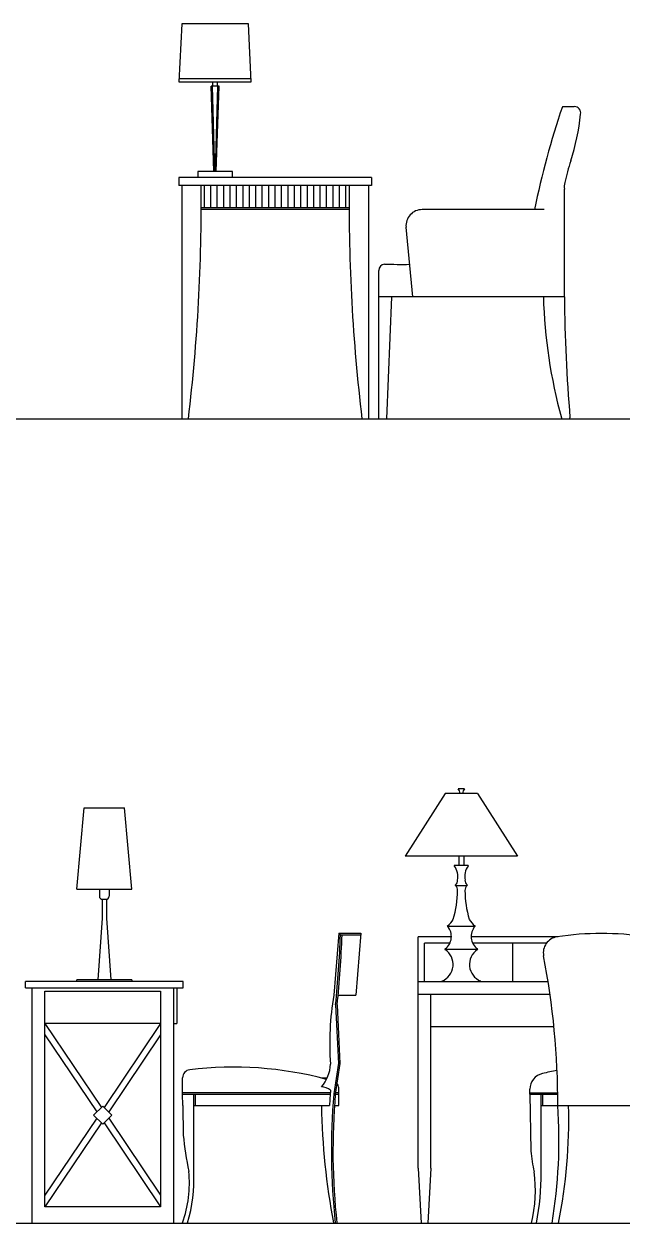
# Model space of a CAD drawing. Header units: millimetres. Extents: x 46 to 20372, y 30 to 14100.
# Drawn here: x 16615 to 18475, y 32 to 3759 of the extents above; entities that cross this region are included whole.
import ezdxf

# ---------------------------------------------------------------- set-up
doc = ezdxf.new("R2010")
doc.units = ezdxf.units.MM
doc.layers.get('0').update_dxf_attribs({"color": 250})

msp = doc.modelspace()

# ---------------------------------------------------------------- linework, layer by layer
for p, q in [((17106.1, 3758.7), (17097.1, 3578.7)), ((17313.1, 3758.7), (17106.1, 3758.7)), ((17322.1, 3578.7), (17313.1, 3758.7)), ((17097.1, 3578.7), (17322.1, 3578.7)), ((17321.7, 3587.7), (17097.6, 3587.7)), ((17202.9, 3565.2), (17202.9, 3578.7)), ((17216.4, 3565.2), (17216.4, 3578.7)), ((17206, 3299.7), (17196.7, 3565.2)), ((17222.5, 3565.2), (17196.7, 3565.2)), ((17208.3, 3299.8), (17201.2, 3565.3)), ((17211, 3299.8), (17218, 3565.3)), ((17213.2, 3299.7), (17222.5, 3565.2)), ((18289.6, 3501.7), (18326.4, 3501.7)), ((17096.2, 3281.7), (17096.2, 3256.7)), ((17696.2, 3281.7), (17096.2, 3281.7)), ((17263.6, 3299.7), (17155.6, 3299.7)), ((17155.6, 3299.7), (17155.6, 3281.7)), ((17263.6, 3281.7), (17263.6, 3299.7)), ((17696.2, 3281.7), (17696.2, 3256.7)), ((17696.2, 3256.7), (17096.2, 3256.7)), ((17106.2, 3256.7), (17106.2, 2531.7)), ((17176.2, 3186.7), (17176.2, 3256.7)), ((17196.2, 3186.7), (17196.2, 3256.7)), ((17216.2, 3186.7), (17216.2, 3256.7)), ((17236.2, 3186.7), (17236.2, 3256.7)), ((17256.2, 3186.7), (17256.2, 3256.7)), ((17276.2, 3186.7), (17276.2, 3256.7)), ((17296.2, 3186.7), (17296.2, 3256.7)), ((17316.2, 3186.7), (17316.2, 3256.7)), ((17336.2, 3186.7), (17336.2, 3256.7)), ((17356.2, 3186.7), (17356.2, 3256.7)), ((17376.2, 3186.7), (17376.2, 3256.7)), ((17396.2, 3186.7), (17396.2, 3256.7)), ((17416.3, 3186.7), (17416.3, 3256.7)), ((17436.3, 3186.7), (17436.3, 3256.7)), ((17456.3, 3186.7), (17456.3, 3256.7)), ((17476.3, 3186.7), (17476.3, 3256.7)), ((17496.3, 3186.7), (17496.3, 3256.7)), ((17516.3, 3186.7), (17516.3, 3256.7)), ((17536.3, 3186.7), (17536.3, 3256.7)), ((17556.3, 3186.7), (17556.3, 3256.7)), ((17576.3, 3186.7), (17576.3, 3256.7)), ((17596.3, 3186.7), (17596.3, 3256.7)), ((17616.3, 3186.7), (17616.3, 3256.7)), ((17686.2, 3256.7), (17686.2, 2531.7)), ((18295.6, 2910.3), (18295.6, 3244.9)), ((17626.2, 3186.7), (17166.2, 3186.7)), ((17626.2, 3181.7), (17166.2, 3181.7)), ((18233, 3181.7), (17853, 3181.7)), ((17824.7, 2910.3), (17803.3, 3126.7)), ((17718.5, 2531.7), (17718.5, 2992.7)), ((18295.6, 2910.3), (17718.5, 2910.3)), ((17743.6, 2531.8), (17758.5, 2910.3)), ((46.1, 2531.7), (20372.3, 2531.7)), ((17984.9, 1381.7), (17964.9, 1381.7)), ((17924.9, 1366.6), (17800, 1171.6)), ((18024.9, 1366.6), (17924.9, 1366.6)), ((18024.9, 1366.6), (18149.9, 1171.6)), ((16780, 1069.1), (16802.6, 1322.2)), ((16802.6, 1322.2), (16927.5, 1322.2)), ((16950, 1069.1), (16927.5, 1322.2)), ((18149.9, 1171.6), (17800, 1171.6)), ((17967.4, 1171.6), (17967.4, 1143.2)), ((17982.4, 1171.6), (17982.4, 1143.2)), ((17995.9, 1143.2), (17953.9, 1143.2)), ((16780, 1069.1), (16950, 1069.1)), ((16849.7, 1069.1), (16849.7, 1047.8)), ((16880.3, 1069.1), (16880.3, 1047.8)), ((17957, 1080.6), (17992.9, 1080.6)), ((16858, 1037.8), (16858, 979.5)), ((16859.7, 1037.8), (16870.3, 1037.8)), ((16872, 1037.8), (16872, 979.5)), ((16858, 979.5), (16845, 787.2)), ((16872, 979.5), (16885, 787.2)), ((17593.9, 932.2), (17578.3, 740)), ((17593.9, 932.2), (17662.6, 932.2)), ((17593.9, 932.2), (17599.2, 927.7)), ((17662.6, 932.2), (17647, 740)), ((18017.4, 953.7), (17932.4, 953.7)), ((17599.2, 927.7), (17662.2, 927.3)), ((17840.7, 201.7), (17840.7, 921.7)), ((17944, 921.7), (17840.7, 921.7)), ((17860.7, 781.7), (17860.7, 901.7)), ((17939.5, 901.7), (17860.7, 901.7)), ((18276, 921.7), (18005.9, 921.7)), ((18239.9, 901.7), (18010.4, 901.7)), ((18135.7, 781.7), (18135.7, 901.7)), ((18024.9, 881.7), (17924.9, 881.7)), ((16950, 787.2), (16780, 787.2)), ((16780, 782.2), (16780, 787.2)), ((16950, 787.2), (16950, 782.2)), ((17110, 782.2), (16620, 782.2)), ((16620, 762.2), (16620, 782.2)), ((16620, 762.2), (17110, 762.2)), ((16640, 762.2), (16640, 32.2)), ((16680, 752.2), (17040, 752.2)), ((16680, 82.2), (16680, 752.2)), ((17040, 752.2), (17040, 82.2)), ((17080, 762.2), (17080, 32.2)), ((17090, 762.2), (17090, 652.2)), ((17110, 762.2), (17110, 782.2)), ((18245, 781.7), (17840.7, 781.7)), ((17584.1, 709.4), (17592.7, 527.7)), ((17589.1, 709.6), (17597.7, 528)), ((17592.1, 740), (17647, 740)), ((18251.1, 741.7), (17840.7, 741.7)), ((17880.7, 201.7), (17880.7, 741.7)), ((17040, 652.2), (16680, 652.2)), ((16680, 652.2), (16855.9, 391.2)), ((17040, 652.2), (16864.2, 391.2)), ((17080, 652.2), (17090, 652.2)), ((18263.1, 641.7), (17880.7, 641.7)), ((16680, 616.4), (16841.5, 376.8)), ((17040, 616.4), (16878.6, 376.8)), ((17592.8, 528.7), (17578.3, 433)), ((17597.7, 528), (17583.3, 432.2)), ((17108.4, 432.2), (17108.4, 483.4)), ((17557.8, 482.2), (17540.3, 482.2)), ((17593.9, 397.2), (17593.9, 451.4)), ((18188.2, 431.7), (18188.2, 447.6)), ((17108.4, 437.2), (17568, 437.2)), ((17108.9, 397.2), (17108.4, 432.2)), ((17108.4, 432.2), (17567.5, 432.2)), ((17143.4, 188.8), (17143.4, 432.2)), ((17148.4, 397.2), (17148.4, 432.2)), ((17583.3, 432.2), (17593.9, 432.2)), ((17583.7, 437.2), (17593.9, 437.2)), ((18188.2, 436.7), (18274.9, 436.7)), ((18188.2, 431.7), (18275, 431.7)), ((18188.2, 431.7), (18190.9, 255.6)), ((18223.2, 175.6), (18223.2, 431.7)), ((18228.2, 396.7), (18228.2, 431.7)), ((17108.9, 397.2), (17110.3, 305.2)), ((17143.4, 397.2), (17564.9, 397.2)), ((17580.6, 397.2), (17593.9, 397.2)), ((18223.2, 396.7), (18598.2, 396.7)), ((16841.4, 357.5), (16680, 118)), ((16855.8, 343.1), (16680, 82.2)), ((16864.3, 343.1), (17040, 82.2)), ((16878.7, 357.5), (17040, 118)), ((17840.7, 201.7), (17850.7, 31.7)), ((17880.7, 201.7), (17870.7, 31.7)), ((17040, 82.2), (16680, 82.2)), ((46.1, 31.7), (20372.3, 31.7))]:
    msp.add_line(p, q)
msp.add_lwpolyline([(16860, 338.8), (16831.8, 367.1), (16860, 395.4), (16888.3, 367.1)], close=True)
for centre, radius, start, end in [((20669.5, 2683.3), 2516.7, 161.0248, 168.5795), ((17607.1, 3559.4), 743.5, 342.2955, 353.7104), ((18326.4, 3481.7), 20, 349.164, 90), ((19102, 3082.1), 825.8, 162.2955, 167.1728), ((11670.2, 3193.7), 5496.1, 353.0819, 0.6567), ((23122.3, 3193.7), 5496.1, 179.3433, 186.9181), ((18357.9, 3251.6), 62.7, 167.1728, 186.0626), ((17853, 3131.7), 50, 90, 185.6552), ((17738.5, 2992.7), 20, 97.0697, 180), ((17791, 4459.7), 1448.3, 267.8263, 270.9359), ((19800.3, 2953), 1570.6, 181.5574, 195.4669), ((23449.4, 2961.1), 5154.1, 180.5651, 184.7436), ((18310, 2534.7), 3, 270, 4.1192), ((18289.6, 2534.7), 3, 190.5833, 270), ((17947.7, 1366.8), 22.8, 359.5598, 40.85), ((18002.2, 1366.8), 22.8, 139.15, 180.4402), ((17953.9, 1142.2), 1, 90, 270), ((17907.2, 1108.3), 57.1, 349.3774, 35.1586), ((18042.7, 1108.3), 57.1, 144.8414, 190.6226), ((17995.9, 1142.2), 1, 270, 90), ((17957, 1081.6), 1, 90, 270), ((17942.5, 1097.7), 20.9, 313.9726, 0.2503), ((18007.4, 1097.7), 20.9, 179.7497, 226.0274), ((17992.9, 1081.6), 1, 270, 90), ((16859.7, 1047.8), 10, 180, 270), ((16870.3, 1047.8), 10, 270, 0), ((17655.9, 1065), 307.5, 343.1121, 0.0909), ((17942.5, 1065.6), 20.9, 359.7497, 46.0274), ((18007.4, 1065.6), 20.9, 133.9726, 180.2503), ((18294, 1065), 307.5, 179.9091, 196.8879), ((17891.5, 1009.7), 67.9, 307.1732, 329.864), ((18058.4, 1009.7), 67.9, 210.136, 232.8268), ((17895.6, 922.2), 48.5, 307.311, 40.458), ((17932.4, 954.7), 1, 90, 270), ((18054.3, 922.2), 48.5, 139.542, 232.689), ((18017.4, 954.7), 1, 270, 90), ((14448.8, 1035.4), 3152.2, 354.0768, 358.0415), ((14448.8, 1035.4), 3157.2, 354.0768, 358.044), ((18279.9, 871.7), 50, 98.7157, 190.9673), ((18410.7, 18.6), 913.1, 81.2843, 98.7157), ((17893.8, 835.3), 55.8, 292.2524, 56.0949), ((17924.9, 882.7), 1, 90, 270), ((18056.1, 835.3), 55.8, 123.9051, 247.7476), ((18024.9, 882.7), 1, 270, 90), ((15849.3, 400.7), 2425.9, 359.9058, 10.9673), ((17914.9, 782.7), 1, 90, 270), ((18034.9, 782.7), 1, 270, 90), ((18474.3, 589.9), 908.4, 170.4919, 184.0702), ((17458.6, 528.7), 109.6, 317.8592, 358.2995), ((17133.4, 483.4), 25, 96.9135, 180), ((17265.5, -606.1), 1122.5, 75.0077, 96.9135), ((18238.2, 447.6), 50, 102.6107, 180), ((18410.7, -323.4), 840.1, 99.4424, 102.6107), ((17532.2, 388.3), 67.3, 57.2376, 83.4771), ((17573.9, 451.4), 20, 0, 44.0702), ((19648.9, 256), 2088.8, 174.8113, 176.1244), ((19664.7, 257), 2093.8, 175.1887, 186.1784), ((19664.7, 257), 2088.8, 175.1887, 186.1784), ((19648, 432.5), 2108.4, 180.9954, 190.9436), ((16719.6, 289.6), 1559.2, 350.477, 3.9366), ((16723, 347.3), 1586.1, 348.5201, 1.7821), ((18242.7, 418.9), 1138.1, 185.7308, 191.4967), ((18744.6, 312.1), 556.6, 185.8336, 192.5934), ((16764.9, 154.3), 364.5, 340.4306, 5.9448), ((16655.6, 169.9), 488.1, 343.6201, 2.2214), ((17776.8, 132.9), 428.6, 346.3375, 7.7642), ((17435.6, 181.9), 787.7, 349.0042, 0.4606)]:
    msp.add_arc(centre, radius, start, end)

doc.saveas('drawing.dxf')
